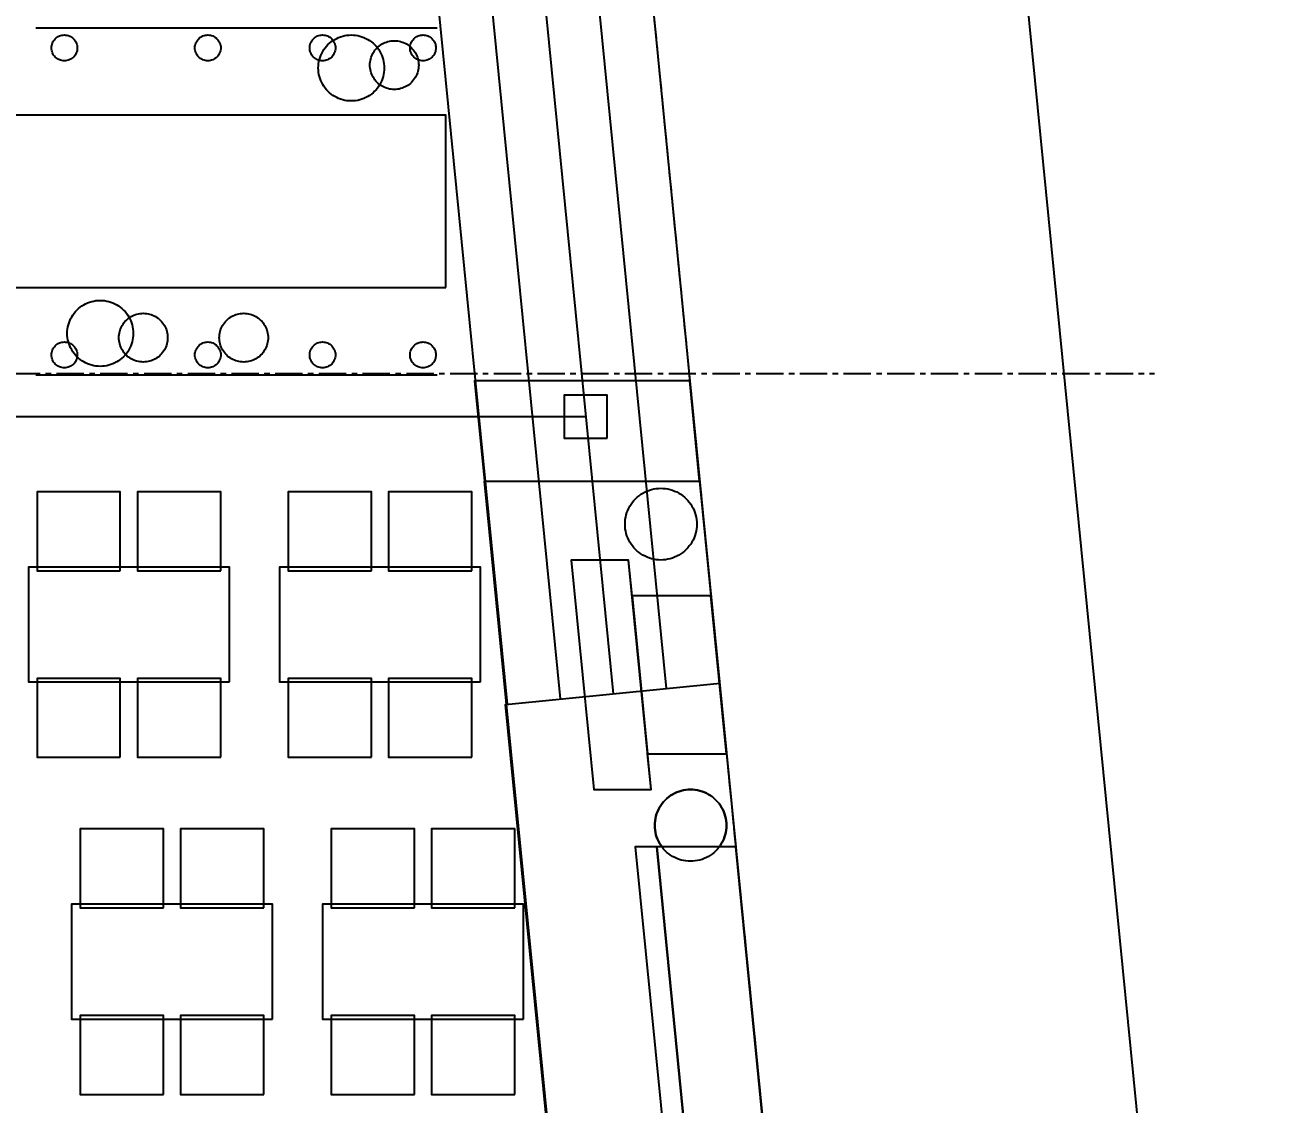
# Model space of a CAD drawing. Header units: millimetres. Extents: x -74219 to 26724, y -11313 to 45223.
# Drawn here: x 7625 to 16319, y 10508 to 18030 of the extents above; entities that cross this region are included whole.
import ezdxf

# ---------------------------------------------------------------- set-up
doc = ezdxf.new("R2010")
doc.units = ezdxf.units.MM
doc.linetypes.add('CENTER', pattern=[5.08, 3.175, -0.635, 0.635, -0.635])
doc.linetypes.add('DASHDOT', pattern=[3.556, 2.54, -0.508, 0, -0.508])
for name, color, linetype in [('SMK-DIMS', 7, 'CONTINUOUS'), ('SMK-EXIST', 30, 'CONTINUOUS'), ('SMK-GRID', 8, 'CENTER'), ('SMK-LOT', 1, 'DASHDOT'), ('SMK-R12-DECO', 21, 'Continuous'), ('SMK-R12-FURN', 7, 'Continuous'), ('SMK-R12-PLANT', 3, 'Continuous'), ('SMK-R12-ROOF', 34, 'Continuous'), ('SMK-R12-STREET', 6, 'Continuous'), ('SMK-STEPS', 30, 'CONTINUOUS'), ('SMK-ZONE', 3, 'CONTINUOUS')]:
    doc.layers.add(name, color=color, linetype=linetype)
doc.styles.add('OpenSansCondensed-Light', font='OpenSansCondensed-Light.ttf')
doc.dimstyles.new('SMK200', dxfattribs={"dimtxt": 450, "dimasz": 300, "dimexe": 200, "dimexo": 200, "dimgap": 100, "dimtad": 1, "dimdec": 0, "dimtsz": 250, "dimcen": 2.5, "dimazin": 3, "dimtfac": 1, "dimtmove": 0, "dimatfit": 3})

# ---------------------------------------------------------------- blocks, each defined once
blk = doc.blocks.new('_OBLIQUE')
at = {"color": 0, "linetype": 'BYBLOCK'}
blk.add_line((-0.5, -0.5), (0.5, 0.5), dxfattribs=at)
blk = doc.blocks.new('*D14')
for p, q in [((9855.2, 41984.7), (12442.7, 42239.8)), ((12243.7, 42220.1), (14034.5, 24051.8)), ((14255.2, 21812.6), (16046.1, 3644.2)), ((13657.6, 3408.8), (16245.1, 3663.9))]:
    blk.add_line(p, q)
at = {"layer": 'Defpoints'}
for p in [(12243.7, 42220.1), (9656.2, 41965.1), (13458.6, 3389.2)]:
    blk.add_point(p, dxfattribs=at)
at = {"layer": 'SMK-DIMS', "xscale": 500, "yscale": 500, "rotation": -84.37057896927848}
for p in [(12243.7, 42220.1), (16046.1, 3644.2)]:
    blk.add_blockref('_OBLIQUE', p, dxfattribs=at)
at = {"layer": 'SMK-DIMS', "insert": (14144.9, 22932.2), "char_height": 450, "attachment_point": 5, "rotation": 275.62942, "style": 'OpenSansCondensed-Light'}
blk.add_mtext('38763', dxfattribs=at)

msp = doc.modelspace()

# ---------------------------------------------------------------- linework, layer by layer
at = {"layer": 'SMK-EXIST'}
msp.add_lwpolyline([(13576.5, 2170.8), (12110.4, 1814.2), (10975.2, 13293.1), (12471.5, 13441.4)], dxfattribs=at)
at = {"layer": 'SMK-GRID', "ltscale": 60}
msp.add_line((-14100, 15600), (15500, 15600), dxfattribs=at)
at = {"layer": 'SMK-LOT', "ltscale": 50}
msp.add_lwpolyline([(-74219, 45222.9), (9656.2, 41965.1), (14057.3, -2684.6), (118.1, -6151.6), (-2408.5, -1837), (-5432.8, -1692.1), (-9138.8, -3360.4)], dxfattribs=at)
at = {"layer": 'SMK-R12-DECO'}
for points in [[(7700, 18010), (10500, 18010)], [(7700, 15590), (10500, 15590)]]:
    msp.add_lwpolyline(points, dxfattribs=at)
for points in [[(7990, 17870), (7989.6, 17861.2), (7988.3, 17852.4), (7986.1, 17843.9), (7983.1, 17835.6), (7979.4, 17827.6), (7974.8, 17820), (7969.6, 17812.9), (7963.6, 17806.4), (7957.1, 17800.4), (7950, 17795.2), (7942.4, 17790.6), (7934.4, 17786.9), (7926.1, 17783.9), (7917.6, 17781.7), (7908.8, 17780.4), (7900, 17780), (7891.2, 17780.4), (7882.4, 17781.7), (7873.9, 17783.9), (7865.6, 17786.9), (7857.6, 17790.6), (7850, 17795.2), (7842.9, 17800.4), (7836.4, 17806.4), (7830.4, 17812.9), (7825.2, 17820), (7820.6, 17827.6), (7816.9, 17835.6), (7813.9, 17843.9), (7811.7, 17852.4), (7810.4, 17861.2), (7810, 17870), (7810.4, 17878.8), (7811.7, 17887.6), (7813.9, 17896.1), (7816.9, 17904.4), (7820.6, 17912.4), (7825.2, 17920), (7830.4, 17927.1), (7836.4, 17933.6), (7842.9, 17939.6), (7850, 17944.8), (7857.6, 17949.4), (7865.6, 17953.1), (7873.9, 17956.1), (7882.4, 17958.3), (7891.2, 17959.6), (7900, 17960), (7908.8, 17959.6), (7917.6, 17958.3), (7926.1, 17956.1), (7934.4, 17953.1), (7942.4, 17949.4), (7950, 17944.8), (7957.1, 17939.6), (7963.6, 17933.6), (7969.6, 17927.1), (7974.8, 17920), (7979.4, 17912.4), (7983.1, 17904.4), (7986.1, 17896.1), (7988.3, 17887.6), (7989.6, 17878.8)], [(8990, 17870), (8989.6, 17861.2), (8988.3, 17852.4), (8986.1, 17843.9), (8983.1, 17835.6), (8979.4, 17827.6), (8974.8, 17820), (8969.6, 17812.9), (8963.6, 17806.4), (8957.1, 17800.4), (8950, 17795.2), (8942.4, 17790.6), (8934.4, 17786.9), (8926.1, 17783.9), (8917.6, 17781.7), (8908.8, 17780.4), (8900, 17780), (8891.2, 17780.4), (8882.4, 17781.7), (8873.9, 17783.9), (8865.6, 17786.9), (8857.6, 17790.6), (8850, 17795.2), (8842.9, 17800.4), (8836.4, 17806.4), (8830.4, 17812.9), (8825.2, 17820), (8820.6, 17827.6), (8816.9, 17835.6), (8813.9, 17843.9), (8811.7, 17852.4), (8810.4, 17861.2), (8810, 17870), (8810.4, 17878.8), (8811.7, 17887.6), (8813.9, 17896.1), (8816.9, 17904.4), (8820.6, 17912.4), (8825.2, 17920), (8830.4, 17927.1), (8836.4, 17933.6), (8842.9, 17939.6), (8850, 17944.8), (8857.6, 17949.4), (8865.6, 17953.1), (8873.9, 17956.1), (8882.4, 17958.3), (8891.2, 17959.6), (8900, 17960), (8908.8, 17959.6), (8917.6, 17958.3), (8926.1, 17956.1), (8934.4, 17953.1), (8942.4, 17949.4), (8950, 17944.8), (8957.1, 17939.6), (8963.6, 17933.6), (8969.6, 17927.1), (8974.8, 17920), (8979.4, 17912.4), (8983.1, 17904.4), (8986.1, 17896.1), (8988.3, 17887.6), (8989.6, 17878.8)], [(9790, 17870), (9789.6, 17861.2), (9788.3, 17852.4), (9786.1, 17843.9), (9783.1, 17835.6), (9779.4, 17827.6), (9774.8, 17820), (9769.6, 17812.9), (9763.6, 17806.4), (9757.1, 17800.4), (9750, 17795.2), (9742.4, 17790.6), (9734.4, 17786.9), (9726.1, 17783.9), (9717.6, 17781.7), (9708.8, 17780.4), (9700, 17780), (9691.2, 17780.4), (9682.4, 17781.7), (9673.9, 17783.9), (9665.6, 17786.9), (9657.6, 17790.6), (9650, 17795.2), (9642.9, 17800.4), (9636.4, 17806.4), (9630.4, 17812.9), (9625.2, 17820), (9620.6, 17827.6), (9616.9, 17835.6), (9613.9, 17843.9), (9611.7, 17852.4), (9610.4, 17861.2), (9610, 17870), (9610.4, 17878.8), (9611.7, 17887.6), (9613.9, 17896.1), (9616.9, 17904.4), (9620.6, 17912.4), (9625.2, 17920), (9630.4, 17927.1), (9636.4, 17933.6), (9642.9, 17939.6), (9650, 17944.8), (9657.6, 17949.4), (9665.6, 17953.1), (9673.9, 17956.1), (9682.4, 17958.3), (9691.2, 17959.6), (9700, 17960), (9708.8, 17959.6), (9717.6, 17958.3), (9726.1, 17956.1), (9734.4, 17953.1), (9742.4, 17949.4), (9750, 17944.8), (9757.1, 17939.6), (9763.6, 17933.6), (9769.6, 17927.1), (9774.8, 17920), (9779.4, 17912.4), (9783.1, 17904.4), (9786.1, 17896.1), (9788.3, 17887.6), (9789.6, 17878.8)], [(10130, 17730), (10129.5, 17715), (10128, 17700), (10125.6, 17685.1), (10122.2, 17670.5), (10117.8, 17656.1), (10112.5, 17642), (10106.3, 17628.3), (10099.2, 17615), (10091.2, 17602.2), (10082.5, 17590), (10072.9, 17578.4), (10062.6, 17567.4), (10051.6, 17557.1), (10040, 17547.5), (10027.8, 17538.8), (10015, 17530.8), (10001.7, 17523.7), (9988, 17517.5), (9973.9, 17512.2), (9959.5, 17507.8), (9944.9, 17504.4), (9930, 17502), (9915, 17500.5), (9900, 17500), (9885, 17500.5), (9870, 17502), (9855.1, 17504.4), (9840.5, 17507.8), (9826.1, 17512.2), (9812, 17517.5), (9798.3, 17523.7), (9785, 17530.8), (9772.2, 17538.8), (9760, 17547.5), (9748.4, 17557.1), (9737.4, 17567.4), (9727.1, 17578.4), (9717.5, 17590), (9708.8, 17602.2), (9700.8, 17615), (9693.7, 17628.3), (9687.5, 17642), (9682.2, 17656.1), (9677.8, 17670.5), (9674.4, 17685.1), (9672, 17700), (9670.5, 17715), (9670, 17730), (9670.5, 17745), (9672, 17760), (9674.4, 17774.9), (9677.8, 17789.5), (9682.2, 17803.9), (9687.5, 17818), (9693.7, 17831.7), (9700.8, 17845), (9708.8, 17857.8), (9717.5, 17870), (9727.1, 17881.6), (9737.4, 17892.6), (9748.4, 17902.9), (9760, 17912.5), (9772.2, 17921.2), (9785, 17929.2), (9798.3, 17936.3), (9812, 17942.5), (9826.1, 17947.8), (9840.5, 17952.2), (9855.1, 17955.6), (9870, 17958), (9885, 17959.5), (9900, 17960), (9915, 17959.5), (9930, 17958), (9944.9, 17955.6), (9959.5, 17952.2), (9973.9, 17947.8), (9988, 17942.5), (10001.7, 17936.3), (10015, 17929.2), (10027.8, 17921.2), (10040, 17912.5), (10051.6, 17902.9), (10062.6, 17892.6), (10072.9, 17881.6), (10082.5, 17870), (10091.2, 17857.8), (10099.2, 17845), (10106.3, 17831.7), (10112.5, 17818), (10117.8, 17803.9), (10122.2, 17789.5), (10125.6, 17774.9), (10128, 17760), (10129.5, 17745)], [(10370, 17750), (10369.6, 17738.9), (10368.5, 17727.8), (10366.7, 17716.8), (10364.2, 17706), (10361, 17695.4), (10357.1, 17684.9), (10352.5, 17674.8), (10347.2, 17665), (10341.3, 17655.6), (10334.9, 17646.5), (10327.8, 17637.9), (10320.2, 17629.8), (10312.1, 17622.2), (10303.5, 17615.1), (10294.4, 17608.7), (10285, 17602.8), (10275.2, 17597.5), (10265.1, 17592.9), (10254.6, 17589), (10244, 17585.8), (10233.2, 17583.3), (10222.2, 17581.5), (10211.1, 17580.4), (10200, 17580), (10188.9, 17580.4), (10177.8, 17581.5), (10166.8, 17583.3), (10156, 17585.8), (10145.4, 17589), (10134.9, 17592.9), (10124.8, 17597.5), (10115, 17602.8), (10105.6, 17608.7), (10096.5, 17615.1), (10087.9, 17622.2), (10079.8, 17629.8), (10072.2, 17637.9), (10065.1, 17646.5), (10058.7, 17655.6), (10052.8, 17665), (10047.5, 17674.8), (10042.9, 17684.9), (10039, 17695.4), (10035.8, 17706), (10033.3, 17716.8), (10031.5, 17727.8), (10030.4, 17738.9), (10030, 17750), (10030.4, 17761.1), (10031.5, 17772.2), (10033.3, 17783.2), (10035.8, 17794), (10039, 17804.6), (10042.9, 17815.1), (10047.5, 17825.2), (10052.8, 17835), (10058.7, 17844.4), (10065.1, 17853.5), (10072.2, 17862.1), (10079.8, 17870.2), (10087.9, 17877.8), (10096.5, 17884.9), (10105.6, 17891.3), (10115, 17897.2), (10124.8, 17902.5), (10134.9, 17907.1), (10145.4, 17911), (10156, 17914.2), (10166.8, 17916.7), (10177.8, 17918.5), (10188.9, 17919.6), (10200, 17920), (10211.1, 17919.6), (10222.2, 17918.5), (10233.2, 17916.7), (10244, 17914.2), (10254.6, 17911), (10265.1, 17907.1), (10275.2, 17902.5), (10285, 17897.2), (10294.4, 17891.3), (10303.5, 17884.9), (10312.1, 17877.8), (10320.2, 17870.2), (10327.8, 17862.1), (10334.9, 17853.5), (10341.3, 17844.4), (10347.2, 17835), (10352.5, 17825.2), (10357.1, 17815.1), (10361, 17804.6), (10364.2, 17794), (10366.7, 17783.2), (10368.5, 17772.2), (10369.6, 17761.1)], [(10490, 17870), (10489.6, 17861.2), (10488.3, 17852.4), (10486.1, 17843.9), (10483.1, 17835.6), (10479.4, 17827.6), (10474.8, 17820), (10469.6, 17812.9), (10463.6, 17806.4), (10457.1, 17800.4), (10450, 17795.2), (10442.4, 17790.6), (10434.4, 17786.9), (10426.1, 17783.9), (10417.6, 17781.7), (10408.8, 17780.4), (10400, 17780), (10391.2, 17780.4), (10382.4, 17781.7), (10373.9, 17783.9), (10365.6, 17786.9), (10357.6, 17790.6), (10350, 17795.2), (10342.9, 17800.4), (10336.4, 17806.4), (10330.4, 17812.9), (10325.2, 17820), (10320.6, 17827.6), (10316.9, 17835.6), (10313.9, 17843.9), (10311.7, 17852.4), (10310.4, 17861.2), (10310, 17870), (10310.4, 17878.8), (10311.7, 17887.6), (10313.9, 17896.1), (10316.9, 17904.4), (10320.6, 17912.4), (10325.2, 17920), (10330.4, 17927.1), (10336.4, 17933.6), (10342.9, 17939.6), (10350, 17944.8), (10357.6, 17949.4), (10365.6, 17953.1), (10373.9, 17956.1), (10382.4, 17958.3), (10391.2, 17959.6), (10400, 17960), (10408.8, 17959.6), (10417.6, 17958.3), (10426.1, 17956.1), (10434.4, 17953.1), (10442.4, 17949.4), (10450, 17944.8), (10457.1, 17939.6), (10463.6, 17933.6), (10469.6, 17927.1), (10474.8, 17920), (10479.4, 17912.4), (10483.1, 17904.4), (10486.1, 17896.1), (10488.3, 17887.6), (10489.6, 17878.8)], [(10560, 16200), (10560, 17400), (7400, 17400), (7400, 16200)], [(8380, 15880), (8379.5, 15865), (8378, 15850), (8375.6, 15835.1), (8372.2, 15820.5), (8367.8, 15806.1), (8362.5, 15792), (8356.3, 15778.3), (8349.2, 15765), (8341.2, 15752.2), (8332.5, 15740), (8322.9, 15728.4), (8312.6, 15717.4), (8301.6, 15707.1), (8290, 15697.5), (8277.8, 15688.8), (8265, 15680.8), (8251.7, 15673.7), (8238, 15667.5), (8223.9, 15662.2), (8209.5, 15657.8), (8194.9, 15654.4), (8180, 15652), (8165, 15650.5), (8150, 15650), (8135, 15650.5), (8120, 15652), (8105.1, 15654.4), (8090.5, 15657.8), (8076.1, 15662.2), (8062, 15667.5), (8048.3, 15673.7), (8035, 15680.8), (8022.2, 15688.8), (8010, 15697.5), (7998.4, 15707.1), (7987.4, 15717.4), (7977.1, 15728.4), (7967.5, 15740), (7958.8, 15752.2), (7950.8, 15765), (7943.7, 15778.3), (7937.5, 15792), (7932.2, 15806.1), (7927.8, 15820.5), (7924.4, 15835.1), (7922, 15850), (7920.5, 15865), (7920, 15880), (7920.5, 15895), (7922, 15910), (7924.4, 15924.9), (7927.8, 15939.5), (7932.2, 15953.9), (7937.5, 15968), (7943.7, 15981.7), (7950.8, 15995), (7958.8, 16007.8), (7967.5, 16020), (7977.1, 16031.6), (7987.4, 16042.6), (7998.4, 16052.9), (8010, 16062.5), (8022.2, 16071.2), (8035, 16079.2), (8048.3, 16086.3), (8062, 16092.5), (8076.1, 16097.8), (8090.5, 16102.2), (8105.1, 16105.6), (8120, 16108), (8135, 16109.5), (8150, 16110), (8165, 16109.5), (8180, 16108), (8194.9, 16105.6), (8209.5, 16102.2), (8223.9, 16097.8), (8238, 16092.5), (8251.7, 16086.3), (8265, 16079.2), (8277.8, 16071.2), (8290, 16062.5), (8301.6, 16052.9), (8312.6, 16042.6), (8322.9, 16031.6), (8332.5, 16020), (8341.2, 16007.8), (8349.2, 15995), (8356.3, 15981.7), (8362.5, 15968), (8367.8, 15953.9), (8372.2, 15939.5), (8375.6, 15924.9), (8378, 15910), (8379.5, 15895)], [(8620, 15850), (8619.6, 15838.9), (8618.5, 15827.8), (8616.7, 15816.8), (8614.2, 15806), (8611, 15795.4), (8607.1, 15784.9), (8602.5, 15774.8), (8597.2, 15765), (8591.3, 15755.6), (8584.9, 15746.5), (8577.8, 15737.9), (8570.2, 15729.8), (8562.1, 15722.2), (8553.5, 15715.1), (8544.4, 15708.7), (8535, 15702.8), (8525.2, 15697.5), (8515.1, 15692.9), (8504.6, 15689), (8494, 15685.8), (8483.2, 15683.3), (8472.2, 15681.5), (8461.1, 15680.4), (8450, 15680), (8438.9, 15680.4), (8427.8, 15681.5), (8416.8, 15683.3), (8406, 15685.8), (8395.4, 15689), (8384.9, 15692.9), (8374.8, 15697.5), (8365, 15702.8), (8355.6, 15708.7), (8346.5, 15715.1), (8337.9, 15722.2), (8329.8, 15729.8), (8322.2, 15737.9), (8315.1, 15746.5), (8308.7, 15755.6), (8302.8, 15765), (8297.5, 15774.8), (8292.9, 15784.9), (8289, 15795.4), (8285.8, 15806), (8283.3, 15816.8), (8281.5, 15827.8), (8280.4, 15838.9), (8280, 15850), (8280.4, 15861.1), (8281.5, 15872.2), (8283.3, 15883.2), (8285.8, 15894), (8289, 15904.6), (8292.9, 15915.1), (8297.5, 15925.2), (8302.8, 15935), (8308.7, 15944.4), (8315.1, 15953.5), (8322.2, 15962.1), (8329.8, 15970.2), (8337.9, 15977.8), (8346.5, 15984.9), (8355.6, 15991.3), (8365, 15997.2), (8374.8, 16002.5), (8384.9, 16007.1), (8395.4, 16011), (8406, 16014.2), (8416.8, 16016.7), (8427.8, 16018.5), (8438.9, 16019.6), (8450, 16020), (8461.1, 16019.6), (8472.2, 16018.5), (8483.2, 16016.7), (8494, 16014.2), (8504.6, 16011), (8515.1, 16007.1), (8525.2, 16002.5), (8535, 15997.2), (8544.4, 15991.3), (8553.5, 15984.9), (8562.1, 15977.8), (8570.2, 15970.2), (8577.8, 15962.1), (8584.9, 15953.5), (8591.3, 15944.4), (8597.2, 15935), (8602.5, 15925.2), (8607.1, 15915.1), (8611, 15904.6), (8614.2, 15894), (8616.7, 15883.2), (8618.5, 15872.2), (8619.6, 15861.1)], [(9320, 15850), (9319.6, 15838.9), (9318.5, 15827.8), (9316.7, 15816.8), (9314.2, 15806), (9311, 15795.4), (9307.1, 15784.9), (9302.5, 15774.8), (9297.2, 15765), (9291.3, 15755.6), (9284.9, 15746.5), (9277.8, 15737.9), (9270.2, 15729.8), (9262.1, 15722.2), (9253.5, 15715.1), (9244.4, 15708.7), (9235, 15702.8), (9225.2, 15697.5), (9215.1, 15692.9), (9204.6, 15689), (9194, 15685.8), (9183.2, 15683.3), (9172.2, 15681.5), (9161.1, 15680.4), (9150, 15680), (9138.9, 15680.4), (9127.8, 15681.5), (9116.8, 15683.3), (9106, 15685.8), (9095.4, 15689), (9084.9, 15692.9), (9074.8, 15697.5), (9065, 15702.8), (9055.6, 15708.7), (9046.5, 15715.1), (9037.9, 15722.2), (9029.8, 15729.8), (9022.2, 15737.9), (9015.1, 15746.5), (9008.7, 15755.6), (9002.8, 15765), (8997.5, 15774.8), (8992.9, 15784.9), (8989, 15795.4), (8985.8, 15806), (8983.3, 15816.8), (8981.5, 15827.8), (8980.4, 15838.9), (8980, 15850), (8980.4, 15861.1), (8981.5, 15872.2), (8983.3, 15883.2), (8985.8, 15894), (8989, 15904.6), (8992.9, 15915.1), (8997.5, 15925.2), (9002.8, 15935), (9008.7, 15944.4), (9015.1, 15953.5), (9022.2, 15962.1), (9029.8, 15970.2), (9037.9, 15977.8), (9046.5, 15984.9), (9055.6, 15991.3), (9065, 15997.2), (9074.8, 16002.5), (9084.9, 16007.1), (9095.4, 16011), (9106, 16014.2), (9116.8, 16016.7), (9127.8, 16018.5), (9138.9, 16019.6), (9150, 16020), (9161.1, 16019.6), (9172.2, 16018.5), (9183.2, 16016.7), (9194, 16014.2), (9204.6, 16011), (9215.1, 16007.1), (9225.2, 16002.5), (9235, 15997.2), (9244.4, 15991.3), (9253.5, 15984.9), (9262.1, 15977.8), (9270.2, 15970.2), (9277.8, 15962.1), (9284.9, 15953.5), (9291.3, 15944.4), (9297.2, 15935), (9302.5, 15925.2), (9307.1, 15915.1), (9311, 15904.6), (9314.2, 15894), (9316.7, 15883.2), (9318.5, 15872.2), (9319.6, 15861.1)], [(7990, 15730), (7989.6, 15721.2), (7988.3, 15712.4), (7986.1, 15703.9), (7983.1, 15695.6), (7979.4, 15687.6), (7974.8, 15680), (7969.6, 15672.9), (7963.6, 15666.4), (7957.1, 15660.4), (7950, 15655.2), (7942.4, 15650.6), (7934.4, 15646.9), (7926.1, 15643.9), (7917.6, 15641.7), (7908.8, 15640.4), (7900, 15640), (7891.2, 15640.4), (7882.4, 15641.7), (7873.9, 15643.9), (7865.6, 15646.9), (7857.6, 15650.6), (7850, 15655.2), (7842.9, 15660.4), (7836.4, 15666.4), (7830.4, 15672.9), (7825.2, 15680), (7820.6, 15687.6), (7816.9, 15695.6), (7813.9, 15703.9), (7811.7, 15712.4), (7810.4, 15721.2), (7810, 15730), (7810.4, 15738.8), (7811.7, 15747.6), (7813.9, 15756.1), (7816.9, 15764.4), (7820.6, 15772.4), (7825.2, 15780), (7830.4, 15787.1), (7836.4, 15793.6), (7842.9, 15799.6), (7850, 15804.8), (7857.6, 15809.4), (7865.6, 15813.1), (7873.9, 15816.1), (7882.4, 15818.3), (7891.2, 15819.6), (7900, 15820), (7908.8, 15819.6), (7917.6, 15818.3), (7926.1, 15816.1), (7934.4, 15813.1), (7942.4, 15809.4), (7950, 15804.8), (7957.1, 15799.6), (7963.6, 15793.6), (7969.6, 15787.1), (7974.8, 15780), (7979.4, 15772.4), (7983.1, 15764.4), (7986.1, 15756.1), (7988.3, 15747.6), (7989.6, 15738.8)], [(8990, 15730), (8989.6, 15721.2), (8988.3, 15712.4), (8986.1, 15703.9), (8983.1, 15695.6), (8979.4, 15687.6), (8974.8, 15680), (8969.6, 15672.9), (8963.6, 15666.4), (8957.1, 15660.4), (8950, 15655.2), (8942.4, 15650.6), (8934.4, 15646.9), (8926.1, 15643.9), (8917.6, 15641.7), (8908.8, 15640.4), (8900, 15640), (8891.2, 15640.4), (8882.4, 15641.7), (8873.9, 15643.9), (8865.6, 15646.9), (8857.6, 15650.6), (8850, 15655.2), (8842.9, 15660.4), (8836.4, 15666.4), (8830.4, 15672.9), (8825.2, 15680), (8820.6, 15687.6), (8816.9, 15695.6), (8813.9, 15703.9), (8811.7, 15712.4), (8810.4, 15721.2), (8810, 15730), (8810.4, 15738.8), (8811.7, 15747.6), (8813.9, 15756.1), (8816.9, 15764.4), (8820.6, 15772.4), (8825.2, 15780), (8830.4, 15787.1), (8836.4, 15793.6), (8842.9, 15799.6), (8850, 15804.8), (8857.6, 15809.4), (8865.6, 15813.1), (8873.9, 15816.1), (8882.4, 15818.3), (8891.2, 15819.6), (8900, 15820), (8908.8, 15819.6), (8917.6, 15818.3), (8926.1, 15816.1), (8934.4, 15813.1), (8942.4, 15809.4), (8950, 15804.8), (8957.1, 15799.6), (8963.6, 15793.6), (8969.6, 15787.1), (8974.8, 15780), (8979.4, 15772.4), (8983.1, 15764.4), (8986.1, 15756.1), (8988.3, 15747.6), (8989.6, 15738.8)], [(9790, 15730), (9789.6, 15721.2), (9788.3, 15712.4), (9786.1, 15703.9), (9783.1, 15695.6), (9779.4, 15687.6), (9774.8, 15680), (9769.6, 15672.9), (9763.6, 15666.4), (9757.1, 15660.4), (9750, 15655.2), (9742.4, 15650.6), (9734.4, 15646.9), (9726.1, 15643.9), (9717.6, 15641.7), (9708.8, 15640.4), (9700, 15640), (9691.2, 15640.4), (9682.4, 15641.7), (9673.9, 15643.9), (9665.6, 15646.9), (9657.6, 15650.6), (9650, 15655.2), (9642.9, 15660.4), (9636.4, 15666.4), (9630.4, 15672.9), (9625.2, 15680), (9620.6, 15687.6), (9616.9, 15695.6), (9613.9, 15703.9), (9611.7, 15712.4), (9610.4, 15721.2), (9610, 15730), (9610.4, 15738.8), (9611.7, 15747.6), (9613.9, 15756.1), (9616.9, 15764.4), (9620.6, 15772.4), (9625.2, 15780), (9630.4, 15787.1), (9636.4, 15793.6), (9642.9, 15799.6), (9650, 15804.8), (9657.6, 15809.4), (9665.6, 15813.1), (9673.9, 15816.1), (9682.4, 15818.3), (9691.2, 15819.6), (9700, 15820), (9708.8, 15819.6), (9717.6, 15818.3), (9726.1, 15816.1), (9734.4, 15813.1), (9742.4, 15809.4), (9750, 15804.8), (9757.1, 15799.6), (9763.6, 15793.6), (9769.6, 15787.1), (9774.8, 15780), (9779.4, 15772.4), (9783.1, 15764.4), (9786.1, 15756.1), (9788.3, 15747.6), (9789.6, 15738.8)], [(10490, 15730), (10489.6, 15721.2), (10488.3, 15712.4), (10486.1, 15703.9), (10483.1, 15695.6), (10479.4, 15687.6), (10474.8, 15680), (10469.6, 15672.9), (10463.6, 15666.4), (10457.1, 15660.4), (10450, 15655.2), (10442.4, 15650.6), (10434.4, 15646.9), (10426.1, 15643.9), (10417.6, 15641.7), (10408.8, 15640.4), (10400, 15640), (10391.2, 15640.4), (10382.4, 15641.7), (10373.9, 15643.9), (10365.6, 15646.9), (10357.6, 15650.6), (10350, 15655.2), (10342.9, 15660.4), (10336.4, 15666.4), (10330.4, 15672.9), (10325.2, 15680), (10320.6, 15687.6), (10316.9, 15695.6), (10313.9, 15703.9), (10311.7, 15712.4), (10310.4, 15721.2), (10310, 15730), (10310.4, 15738.8), (10311.7, 15747.6), (10313.9, 15756.1), (10316.9, 15764.4), (10320.6, 15772.4), (10325.2, 15780), (10330.4, 15787.1), (10336.4, 15793.6), (10342.9, 15799.6), (10350, 15804.8), (10357.6, 15809.4), (10365.6, 15813.1), (10373.9, 15816.1), (10382.4, 15818.3), (10391.2, 15819.6), (10400, 15820), (10408.8, 15819.6), (10417.6, 15818.3), (10426.1, 15816.1), (10434.4, 15813.1), (10442.4, 15809.4), (10450, 15804.8), (10457.1, 15799.6), (10463.6, 15793.6), (10469.6, 15787.1), (10474.8, 15780), (10479.4, 15772.4), (10483.1, 15764.4), (10486.1, 15756.1), (10488.3, 15747.6), (10489.6, 15738.8)]]:
    msp.add_lwpolyline(points, close=True, dxfattribs=at)
at = {"layer": 'SMK-R12-FURN'}
for points in [[(8290, 14225), (8290, 14775), (7710, 14775), (7710, 14225)], [(8990, 14225), (8990, 14775), (8410, 14775), (8410, 14225)], [(10040, 14225), (10040, 14775), (9460, 14775), (9460, 14225)], [(10740, 14225), (10740, 14775), (10160, 14775), (10160, 14225)], [(9050, 13450), (9050, 14250), (7650, 14250), (7650, 13450)], [(10800, 13450), (10800, 14250), (9400, 14250), (9400, 13450)], [(8290, 12925), (8290, 13475), (7710, 13475), (7710, 12925)], [(8990, 12925), (8990, 13475), (8410, 13475), (8410, 12925)], [(10040, 12925), (10040, 13475), (9460, 13475), (9460, 12925)], [(10740, 12925), (10740, 13475), (10160, 13475), (10160, 12925)], [(8590, 11875), (8590, 12425), (8010, 12425), (8010, 11875)], [(9290, 11875), (9290, 12425), (8710, 12425), (8710, 11875)], [(10340, 11875), (10340, 12425), (9760, 12425), (9760, 11875)], [(11040, 11875), (11040, 12425), (10460, 12425), (10460, 11875)], [(9350, 11100), (9350, 11900), (7950, 11900), (7950, 11100)], [(11100, 11100), (11100, 11900), (9700, 11900), (9700, 11100)], [(8590, 10575), (8590, 11125), (8010, 11125), (8010, 10575)], [(9290, 10575), (9290, 11125), (8710, 11125), (8710, 10575)], [(10340, 10575), (10340, 11125), (9760, 11125), (9760, 10575)], [(11040, 10575), (11040, 11125), (10460, 11125), (10460, 10575)]]:
    msp.add_lwpolyline(points, close=True, dxfattribs=at)
at = {"layer": 'SMK-R12-PLANT'}
msp.add_lwpolyline([(11994.5, 3025), (10828.9, 14850), (12328.9, 14850), (12407.8, 14050), (11857.8, 14050), (11833.1, 14300), (11433.1, 14300), (11590.8, 12700), (11990.8, 12700), (11966.2, 12950), (12516.2, 12950), (12580.3, 12300), (12465.4, 12300), (12473.4, 12311.1), (12482, 12325), (12489.7, 12339.4), (12496.5, 12354.3), (12502.2, 12369.6), (12507, 12385.3), (12510.7, 12401.2), (12513.3, 12417.4), (12514.9, 12433.6), (12515.5, 12450), (12514.9, 12466.4), (12513.3, 12482.6), (12510.7, 12498.8), (12507, 12514.7), (12502.2, 12530.4), (12496.5, 12545.7), (12489.7, 12560.6), (12482, 12575), (12473.4, 12588.9), (12463.8, 12602.2), (12453.4, 12614.8), (12442.3, 12626.8), (12430.3, 12638), (12417.7, 12648.3), (12404.4, 12657.9), (12390.5, 12666.5), (12376.1, 12674.2), (12361.2, 12681), (12345.8, 12686.7), (12330.2, 12691.5), (12314.3, 12695.2), (12298.1, 12697.9), (12281.8, 12699.5), (12265.5, 12700), (12249.1, 12699.5), (12232.9, 12697.9), (12216.7, 12695.2), (12200.8, 12691.5), (12185.1, 12686.7), (12169.8, 12681), (12154.9, 12674.2), (12140.5, 12666.5), (12126.6, 12657.9), (12113.3, 12648.3), (12100.6, 12638), (12088.7, 12626.8), (12077.5, 12614.8), (12067.1, 12602.2), (12057.6, 12588.9), (12049, 12575), (12041.3, 12560.6), (12034.5, 12545.7), (12028.8, 12530.4), (12024, 12514.7), (12020.3, 12498.8), (12017.6, 12482.6), (12016, 12466.4), (12015.5, 12450), (12016, 12433.6), (12017.6, 12417.4), (12020.3, 12401.2), (12024, 12385.3), (12028.8, 12369.6), (12034.5, 12354.3), (12041.3, 12339.4), (12049, 12325), (12057.6, 12311.1), (12065.6, 12300), (12030.3, 12300), (11880.3, 12300), (12092.2, 10150)], dxfattribs=at)
at = {"layer": 'SMK-R12-ROOF'}
msp.add_line((0, 15300), (11534.6, 15300), dxfattribs=at)
msp.add_lwpolyline([(11684.6, 15150), (11684.6, 15450), (11384.6, 15450), (11384.6, 15150)], close=True, dxfattribs=at)
at = {"layer": 'SMK-R12-STREET'}
for points in [[(10828.9, 14850), (12328.9, 14850), (12259.9, 15550), (10759.9, 15550)], [(12308.5, 14550), (12308, 14533.6), (12306.3, 14517.4), (12303.7, 14501.2), (12300, 14485.3), (12295.2, 14469.6), (12289.5, 14454.3), (12282.7, 14439.4), (12275, 14425), (12266.4, 14411.1), (12256.8, 14397.8), (12246.4, 14385.2), (12235.3, 14373.2), (12223.3, 14362), (12210.7, 14351.7), (12197.4, 14342.1), (12183.5, 14333.5), (12169.1, 14325.8), (12154.2, 14319), (12138.8, 14313.3), (12123.2, 14308.5), (12107.3, 14304.8), (12091.1, 14302.1), (12074.8, 14300.5), (12058.5, 14300), (12042.1, 14300.5), (12025.9, 14302.1), (12009.7, 14304.8), (11993.8, 14308.5), (11978.1, 14313.3), (11962.8, 14319), (11947.9, 14325.8), (11933.5, 14333.5), (11919.6, 14342.1), (11906.3, 14351.7), (11893.7, 14362), (11881.7, 14373.2), (11870.5, 14385.2), (11860.1, 14397.8), (11850.6, 14411.1), (11842, 14425), (11834.3, 14439.4), (11827.5, 14454.3), (11821.8, 14469.6), (11817, 14485.3), (11813.3, 14501.2), (11810.6, 14517.4), (11809, 14533.6), (11808.5, 14550), (11809, 14566.4), (11810.6, 14582.6), (11813.3, 14598.8), (11817, 14614.7), (11821.8, 14630.4), (11827.5, 14645.7), (11834.3, 14660.6), (11842, 14675), (11850.6, 14688.9), (11860.1, 14702.2), (11870.5, 14714.8), (11881.7, 14726.8), (11893.7, 14738), (11906.3, 14748.3), (11919.6, 14757.9), (11933.5, 14766.5), (11947.9, 14774.2), (11962.8, 14781), (11978.1, 14786.7), (11993.8, 14791.5), (12009.7, 14795.2), (12025.9, 14797.9), (12042.1, 14799.5), (12058.5, 14800), (12074.8, 14799.5), (12091.1, 14797.9), (12107.3, 14795.2), (12123.2, 14791.5), (12138.8, 14786.7), (12154.2, 14781), (12169.1, 14774.2), (12183.5, 14766.5), (12197.4, 14757.9), (12210.7, 14748.3), (12223.3, 14738), (12235.3, 14726.8), (12246.4, 14714.8), (12256.8, 14702.2), (12266.4, 14688.9), (12275, 14675), (12282.7, 14660.6), (12289.5, 14645.7), (12295.2, 14630.4), (12300, 14614.7), (12303.7, 14598.8), (12306.3, 14582.6), (12308, 14566.4)], [(11590.8, 12700), (11990.8, 12700), (11833.1, 14300), (11433.1, 14300)], [(11966.2, 12950), (12516.2, 12950), (12407.8, 14050), (11857.8, 14050)], [(12515.5, 12450), (12514.9, 12433.6), (12513.3, 12417.4), (12510.7, 12401.2), (12507, 12385.3), (12502.2, 12369.6), (12496.5, 12354.3), (12489.7, 12339.4), (12482, 12325), (12473.4, 12311.1), (12463.8, 12297.8), (12453.4, 12285.2), (12442.3, 12273.2), (12430.3, 12262), (12417.7, 12251.7), (12404.4, 12242.1), (12390.5, 12233.5), (12376.1, 12225.8), (12361.2, 12219), (12345.8, 12213.3), (12330.2, 12208.5), (12314.3, 12204.8), (12298.1, 12202.1), (12281.8, 12200.5), (12265.5, 12200), (12249.1, 12200.5), (12232.9, 12202.1), (12216.7, 12204.8), (12200.8, 12208.5), (12185.1, 12213.3), (12169.8, 12219), (12154.9, 12225.8), (12140.5, 12233.5), (12126.6, 12242.1), (12113.3, 12251.7), (12100.6, 12262), (12088.7, 12273.2), (12077.5, 12285.2), (12067.1, 12297.8), (12057.6, 12311.1), (12049, 12325), (12041.3, 12339.4), (12034.5, 12354.3), (12028.8, 12369.6), (12024, 12385.3), (12020.3, 12401.2), (12017.6, 12417.4), (12016, 12433.6), (12015.5, 12450), (12016, 12466.4), (12017.6, 12482.6), (12020.3, 12498.8), (12024, 12514.7), (12028.8, 12530.4), (12034.5, 12545.7), (12041.3, 12560.6), (12049, 12575), (12057.6, 12588.9), (12067.1, 12602.2), (12077.5, 12614.8), (12088.7, 12626.8), (12100.6, 12638), (12113.3, 12648.3), (12126.6, 12657.9), (12140.5, 12666.5), (12154.9, 12674.2), (12169.8, 12681), (12185.1, 12686.7), (12200.8, 12691.5), (12216.7, 12695.2), (12232.9, 12697.9), (12249.1, 12699.5), (12265.5, 12700), (12281.8, 12699.5), (12298.1, 12697.9), (12314.3, 12695.2), (12330.2, 12691.5), (12345.8, 12686.7), (12361.2, 12681), (12376.1, 12674.2), (12390.5, 12666.5), (12404.4, 12657.9), (12417.7, 12648.3), (12430.3, 12638), (12442.3, 12626.8), (12453.4, 12614.8), (12463.8, 12602.2), (12473.4, 12588.9), (12482, 12575), (12489.7, 12560.6), (12496.5, 12545.7), (12502.2, 12530.4), (12507, 12514.7), (12510.7, 12498.8), (12513.3, 12482.6), (12514.9, 12466.4)], [(12092.2, 10150), (12242.2, 10150), (12030.3, 12300), (11880.3, 12300)], [(12242.2, 10150), (12792.2, 10150), (12580.3, 12300), (12030.3, 12300)]]:
    msp.add_lwpolyline(points, close=True, dxfattribs=at)
at = {"layer": 'SMK-STEPS'}
for points in [[(11727.6, 13367.8), (11242, 18287.3)], [(12097.4, 13404.3), (11611.7, 18323.8)], [(10988.1, 13294.8), (10502.4, 18214.2)], [(11357.9, 13331.3), (10872.2, 18250.8)]]:
    msp.add_lwpolyline(points, dxfattribs=at)
at = {"layer": 'SMK-ZONE'}
msp.add_lwpolyline([(0, 42340.2), (9656.2, 41965.1), (13458.6, 3389.2), (-167.5, 0), (-7250, 0), (-7250, 4100), (0, 4100)], close=True, dxfattribs=at)

# ---------------------------------------------------------------- dimensions: what is measured, and where the dimension line sits
at = {"layer": 'SMK-DIMS'}
dim = msp.add_linear_dim(base=(12243.7, 42220.1), p1=(9656.2, 41965.1), p2=(13458.6, 3389.2), angle=275.62942, dimstyle='SMK200', dxfattribs=at)
dim.commit()
dim.dimension.update_dxf_attribs({"geometry": '*D14', "text_midpoint": (14144.9, 22932.2)})

doc.saveas('drawing.dxf')
